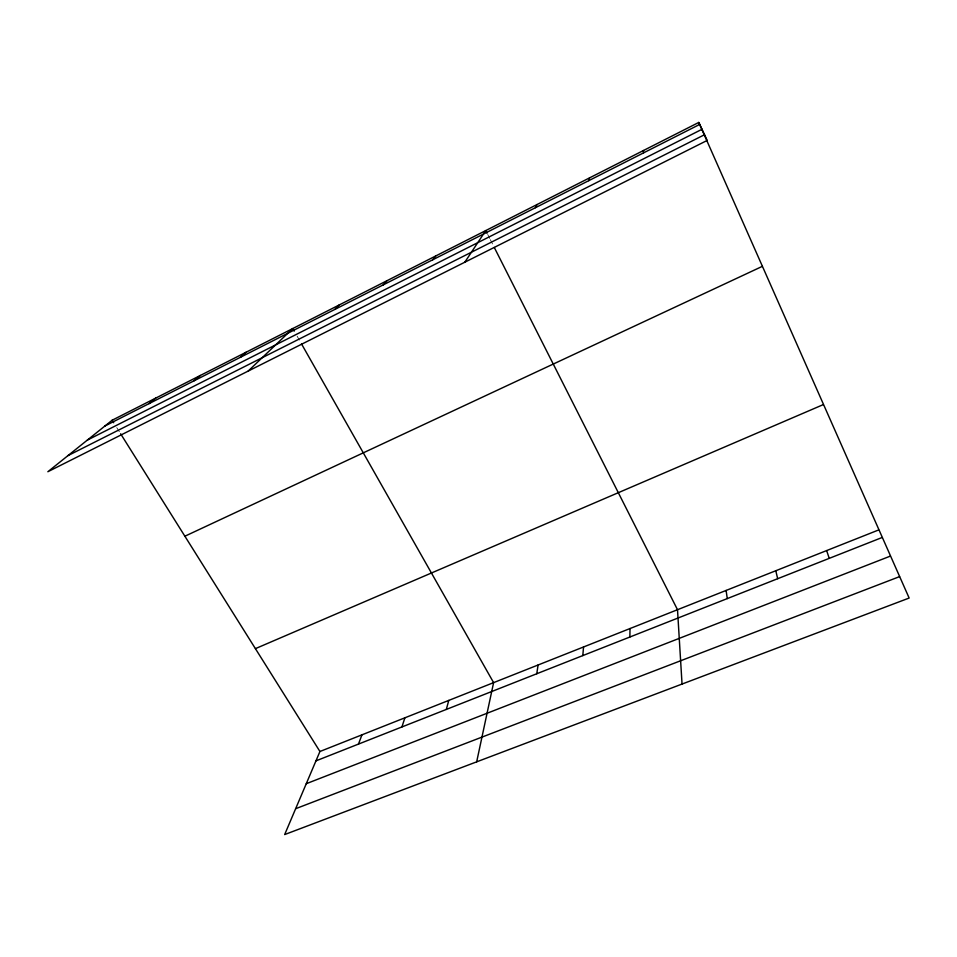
<?xml version="1.0" encoding="UTF-8"?>
<svg xmlns="http://www.w3.org/2000/svg" width="957" height="957" viewBox="0 0 957 957"><rect width="100%" height="100%" fill="white"/><g stroke="black" fill="none" stroke-linecap="round" stroke-linejoin="round"><path stroke-width="0.72" stroke-dasharray="4.79 3.59" d="M116.766 427.635L119.852 432.564M297.149 336.218L299.338 340.07M487.723 234.477L489.697 238.377M490.343 239.681L492.975 244.872"/><path stroke-width="1.44" d="M629.873 637.015L630.005 628.546M582.801 655.593L583.543 646.968M536.757 673.752L538.097 664.995M476.67 761.844L493.609 682.628L301.515 343.922M446.309 709.436L448.773 700.416M588.782 180.658L589.56 177.882M401.916 726.949L404.895 717.81M358.468 744.091L361.961 734.832M878.67 529.951L319.937 751.496L284.672 834.564L909.15 598.041L698.777 122.436L112.125 420.243L47.85 471.741L707.199 140.428L698.777 122.436M535.442 207.705L537.009 204.559M464.803 262.23L485.749 230.577L487.065 233.173M432.72 259.79L435.746 255.962M383.243 284.875L386.939 280.736M334.962 309.362L339.304 304.912M248.186 371.065L292.794 328.526L294.242 331.098M240.446 357.284L245.997 352.284M194.187 380.742L200.312 375.467M149.029 403.639L155.704 398.112M104.935 425.997L699.699 124.41M87.362 440.088L701.983 129.291M67.995 455.604L704.519 134.722M184.88 536.219L762.31 266.369M255.411 648.643L823.331 404.596M315.966 760.863L882.067 537.523M306.264 783.711L890.381 556.101M295.641 808.713L899.568 576.628M112.125 420.243L113.668 422.707M120.63 433.796L319.937 751.496M494.291 247.468L677.508 609.717L682.042 684.052M826.633 550.586L829.252 558.362M775.792 570.755L777.67 578.71M726.1 590.457L727.272 598.592M643.463 150.512L643.523 152.905"/></g></svg>
